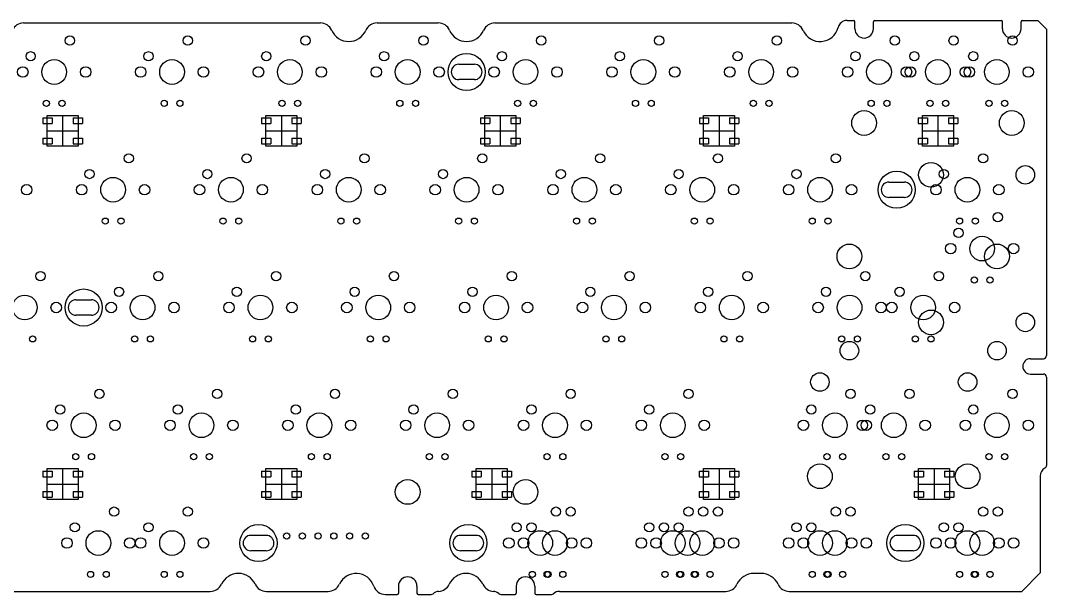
# Model space of a CAD drawing. Header units: millimetres. Extents: x 439 to 1009, y -254 to 714.
# Drawn here: x 704.2 to 870.1, y 90.5 to 183.4 of the extents above; entities that cross this region are included whole.
import ezdxf

# ---------------------------------------------------------------- set-up
doc = ezdxf.new("R2010")
doc.units = ezdxf.units.MM
doc.layers.add('face', color=50, linetype='Continuous')

msp = doc.modelspace()

# ---------------------------------------------------------------- linework, layer by layer
at = {"layer": 'face'}
for p, q in [((704.69, 182.99), (752.67, 182.99)), ((761.84, 182.99), (771.72, 182.99)), ((780.89, 182.99), (828.87, 182.99)), ((837.82, 183.39), (838.87, 183.39)), ((839.07, 182.05), (839.07, 183.19)), ((842.07, 182.05), (842.07, 183.19)), ((842.27, 183.39), (862.74, 183.39)), ((862.94, 182.05), (862.94, 183.19)), ((865.94, 182.05), (865.94, 183.19)), ((866.14, 183.39), (868.65, 183.39)), ((868.65, 183.39), (870.05, 181.99)), ((870.05, 181.99), (870.05, 129.18)), ((707.79, 167.64), (707.79, 166.74)), ((707.79, 167.64), (709.29, 167.64)), ((708.49, 168.04), (713.49, 168.04)), ((708.49, 163.04), (708.49, 168.04)), ((709.29, 167.64), (709.29, 166.74)), ((710.99, 168.04), (710.99, 163.04)), ((712.69, 167.64), (712.69, 166.74)), ((712.69, 167.64), (714.19, 167.64)), ((713.49, 168.04), (713.49, 163.04)), ((714.19, 167.64), (714.19, 166.74)), ((743.17, 167.64), (743.17, 166.74)), ((743.17, 167.64), (744.67, 167.64)), ((743.87, 168.04), (748.87, 168.04)), ((743.87, 163.04), (743.87, 168.04)), ((744.67, 167.64), (744.67, 166.74)), ((746.37, 168.04), (746.37, 163.04)), ((748.07, 167.64), (748.07, 166.74)), ((748.07, 167.64), (749.57, 167.64)), ((748.87, 168.04), (748.87, 163.04)), ((749.57, 167.64), (749.57, 166.74)), ((778.55, 167.64), (778.55, 166.74)), ((778.55, 167.64), (780.05, 167.64)), ((779.25, 168.04), (784.25, 168.04)), ((779.25, 163.04), (779.25, 168.04)), ((780.05, 167.64), (780.05, 166.74)), ((781.75, 168.04), (781.75, 163.04)), ((783.45, 167.64), (783.45, 166.74)), ((783.45, 167.64), (784.95, 167.64)), ((784.25, 168.04), (784.25, 163.04)), ((784.95, 167.64), (784.95, 166.74)), ((813.93, 167.64), (813.93, 166.74)), ((813.93, 167.64), (815.43, 167.64)), ((814.63, 168.04), (819.63, 168.04)), ((814.63, 163.04), (814.63, 168.04)), ((815.43, 167.64), (815.43, 166.74)), ((817.13, 168.04), (817.13, 163.04)), ((818.83, 167.64), (818.83, 166.74)), ((818.83, 167.64), (820.33, 167.64)), ((819.63, 168.04), (819.63, 163.04)), ((820.33, 167.64), (820.33, 166.74)), ((849.3, 167.64), (849.3, 166.74)), ((849.3, 167.64), (850.8, 167.64)), ((850, 168.04), (855, 168.04)), ((850, 163.04), (850, 168.04)), ((850.8, 167.64), (850.8, 166.74)), ((852.5, 168.04), (852.5, 163.04)), ((854.2, 167.64), (854.2, 166.74)), ((854.2, 167.64), (855.7, 167.64)), ((855, 168.04), (855, 163.04)), ((855.7, 167.64), (855.7, 166.74)), ((707.79, 166.74), (709.29, 166.74)), ((712.69, 166.74), (714.19, 166.74)), ((743.17, 166.74), (744.67, 166.74)), ((748.07, 166.74), (749.57, 166.74)), ((778.55, 166.74), (780.05, 166.74)), ((783.45, 166.74), (784.95, 166.74)), ((813.93, 166.74), (815.43, 166.74)), ((818.83, 166.74), (820.33, 166.74)), ((849.3, 166.74), (850.8, 166.74)), ((854.2, 166.74), (855.7, 166.74)), ((707.79, 164.34), (707.79, 163.44)), ((707.79, 164.34), (709.29, 164.34)), ((708.49, 165.54), (713.49, 165.54)), ((709.29, 164.34), (709.29, 163.44)), ((712.69, 164.34), (712.69, 163.44)), ((712.69, 164.34), (714.19, 164.34)), ((714.19, 164.34), (714.19, 163.44)), ((743.17, 164.34), (743.17, 163.44)), ((743.17, 164.34), (744.67, 164.34)), ((743.87, 165.54), (748.87, 165.54)), ((744.67, 164.34), (744.67, 163.44)), ((748.07, 164.34), (748.07, 163.44)), ((748.07, 164.34), (749.57, 164.34)), ((749.57, 164.34), (749.57, 163.44)), ((778.55, 164.34), (778.55, 163.44)), ((778.55, 164.34), (780.05, 164.34)), ((779.25, 165.54), (784.25, 165.54)), ((780.05, 164.34), (780.05, 163.44)), ((783.45, 164.34), (783.45, 163.44)), ((783.45, 164.34), (784.95, 164.34)), ((784.95, 164.34), (784.95, 163.44)), ((813.93, 164.34), (813.93, 163.44)), ((813.93, 164.34), (815.43, 164.34)), ((814.63, 165.54), (819.63, 165.54)), ((815.43, 164.34), (815.43, 163.44)), ((818.83, 164.34), (818.83, 163.44)), ((818.83, 164.34), (820.33, 164.34)), ((820.33, 164.34), (820.33, 163.44)), ((849.3, 164.34), (849.3, 163.44)), ((849.3, 164.34), (850.8, 164.34)), ((850, 165.54), (855, 165.54)), ((850.8, 164.34), (850.8, 163.44)), ((854.2, 164.34), (854.2, 163.44)), ((854.2, 164.34), (855.7, 164.34)), ((855.7, 164.34), (855.7, 163.44)), ((707.79, 163.44), (709.29, 163.44)), ((713.49, 163.04), (708.49, 163.04)), ((712.69, 163.44), (714.19, 163.44)), ((743.17, 163.44), (744.67, 163.44)), ((748.87, 163.04), (743.87, 163.04)), ((748.07, 163.44), (749.57, 163.44)), ((778.55, 163.44), (780.05, 163.44)), ((784.25, 163.04), (779.25, 163.04)), ((783.45, 163.44), (784.95, 163.44)), ((813.93, 163.44), (815.43, 163.44)), ((819.63, 163.04), (814.63, 163.04)), ((818.83, 163.44), (820.33, 163.44)), ((849.3, 163.44), (850.8, 163.44)), ((855, 163.04), (850, 163.04)), ((854.2, 163.44), (855.7, 163.44)), ((867.47, 128.68), (869.55, 128.68)), ((867.47, 126.19), (869.55, 126.19)), ((870.05, 125.69), (870.05, 111.42)), ((707.79, 110.49), (707.79, 109.59)), ((707.79, 110.49), (709.29, 110.49)), ((707.79, 109.59), (709.29, 109.59)), ((708.49, 110.89), (713.49, 110.89)), ((708.49, 105.89), (708.49, 110.89)), ((709.29, 110.49), (709.29, 109.59)), ((710.99, 110.89), (710.99, 105.89)), ((712.69, 110.49), (712.69, 109.59)), ((712.69, 110.49), (714.19, 110.49)), ((712.69, 109.59), (714.19, 109.59)), ((713.49, 110.89), (713.49, 105.89)), ((714.19, 110.49), (714.19, 109.59)), ((743.17, 110.49), (743.17, 109.59)), ((743.17, 110.49), (744.67, 110.49)), ((743.17, 109.59), (744.67, 109.59)), ((743.87, 110.89), (748.87, 110.89)), ((743.87, 105.89), (743.87, 110.89)), ((744.67, 110.49), (744.67, 109.59)), ((746.37, 110.89), (746.37, 105.89)), ((748.07, 110.49), (748.07, 109.59)), ((748.07, 110.49), (749.57, 110.49)), ((748.07, 109.59), (749.57, 109.59)), ((748.87, 110.89), (748.87, 105.89)), ((749.57, 110.49), (749.57, 109.59)), ((777.17, 110.49), (777.17, 109.59)), ((777.17, 110.49), (778.67, 110.49)), ((777.17, 109.59), (778.67, 109.59)), ((777.87, 110.89), (782.87, 110.89)), ((777.87, 105.89), (777.87, 110.89)), ((778.67, 110.49), (778.67, 109.59)), ((780.37, 110.89), (780.37, 105.89)), ((782.07, 110.49), (782.07, 109.59)), ((782.07, 110.49), (783.57, 110.49)), ((782.07, 109.59), (783.57, 109.59)), ((782.87, 110.89), (782.87, 105.89)), ((783.57, 110.49), (783.57, 109.59)), ((813.91, 110.49), (813.91, 109.59)), ((813.91, 110.49), (815.41, 110.49)), ((813.91, 109.59), (815.41, 109.59)), ((814.61, 110.89), (819.61, 110.89)), ((814.61, 105.89), (814.61, 110.89)), ((815.41, 110.49), (815.41, 109.59)), ((817.11, 110.89), (817.11, 105.89)), ((818.81, 110.49), (818.81, 109.59)), ((818.81, 110.49), (820.31, 110.49)), ((818.81, 109.59), (820.31, 109.59)), ((819.61, 110.89), (819.61, 105.89)), ((820.31, 110.49), (820.31, 109.59)), ((848.67, 110.49), (848.67, 109.59)), ((848.67, 110.49), (850.17, 110.49)), ((848.67, 109.59), (850.17, 109.59)), ((849.37, 110.89), (854.37, 110.89)), ((849.37, 105.89), (849.37, 110.89)), ((850.17, 110.49), (850.17, 109.59)), ((851.87, 110.89), (851.87, 105.89)), ((853.57, 110.49), (853.57, 109.59)), ((853.57, 110.49), (855.07, 110.49)), ((853.57, 109.59), (855.07, 109.59)), ((854.37, 110.89), (854.37, 105.89)), ((855.07, 110.49), (855.07, 109.59)), ((869.05, 109.69), (869.05, 94.04)), ((708.49, 108.39), (713.49, 108.39)), ((743.87, 108.39), (748.87, 108.39)), ((777.87, 108.39), (782.87, 108.39)), ((814.61, 108.39), (819.61, 108.39)), ((849.37, 108.39), (854.37, 108.39)), ((707.79, 107.19), (707.79, 106.29)), ((707.79, 107.19), (709.29, 107.19)), ((707.79, 106.29), (709.29, 106.29)), ((709.29, 107.19), (709.29, 106.29)), ((712.69, 107.19), (712.69, 106.29)), ((712.69, 107.19), (714.19, 107.19)), ((712.69, 106.29), (714.19, 106.29)), ((714.19, 107.19), (714.19, 106.29)), ((743.17, 107.19), (743.17, 106.29)), ((743.17, 107.19), (744.67, 107.19)), ((743.17, 106.29), (744.67, 106.29)), ((744.67, 107.19), (744.67, 106.29)), ((748.07, 107.19), (748.07, 106.29)), ((748.07, 107.19), (749.57, 107.19)), ((748.07, 106.29), (749.57, 106.29)), ((749.57, 107.19), (749.57, 106.29)), ((777.17, 107.19), (777.17, 106.29)), ((777.17, 107.19), (778.67, 107.19)), ((777.17, 106.29), (778.67, 106.29)), ((778.67, 107.19), (778.67, 106.29)), ((782.07, 107.19), (782.07, 106.29)), ((782.07, 107.19), (783.57, 107.19)), ((782.07, 106.29), (783.57, 106.29)), ((783.57, 107.19), (783.57, 106.29)), ((813.91, 107.19), (813.91, 106.29)), ((813.91, 107.19), (815.41, 107.19)), ((813.91, 106.29), (815.41, 106.29)), ((815.41, 107.19), (815.41, 106.29)), ((818.81, 107.19), (818.81, 106.29)), ((818.81, 107.19), (820.31, 107.19)), ((818.81, 106.29), (820.31, 106.29)), ((820.31, 107.19), (820.31, 106.29)), ((848.67, 107.19), (848.67, 106.29)), ((848.67, 107.19), (850.17, 107.19)), ((848.67, 106.29), (850.17, 106.29)), ((850.17, 107.19), (850.17, 106.29)), ((853.57, 107.19), (853.57, 106.29)), ((853.57, 107.19), (855.07, 107.19)), ((853.57, 106.29), (855.07, 106.29)), ((855.07, 107.19), (855.07, 106.29)), ((713.49, 105.89), (708.49, 105.89)), ((748.87, 105.89), (743.87, 105.89)), ((782.87, 105.89), (777.87, 105.89)), ((819.61, 105.89), (814.61, 105.89)), ((854.37, 105.89), (849.37, 105.89)), ((823.93, 93.94), (822.74, 93.94)), ((869.05, 94.04), (866.05, 91.04)), ((765.28, 91.88), (765.28, 90.74)), ((768.28, 91.88), (768.28, 90.74)), ((784.33, 91.88), (784.33, 90.74)), ((787.33, 91.88), (787.33, 90.74)), ((677.03, 91.04), (734.86, 91.04)), ((743.93, 91.04), (753.91, 91.04)), ((763.18, 90.54), (765.08, 90.54)), ((768.48, 90.54), (770.55, 90.54)), ((781.87, 90.54), (784.13, 90.54)), ((787.53, 90.54), (790.01, 90.54)), ((791.33, 91.04), (818.2, 91.04)), ((828.47, 91.04), (866.05, 91.04))]:
    msp.add_line(p, q, dxfattribs=at)
at = {"layer": 'face', "color": 1}
for p, q in [((775.05, 176.31), (777.56, 176.31)), ((777.56, 173.82), (775.05, 173.82)), ((844.58, 157.26), (847.08, 157.26)), ((847.08, 154.77), (844.58, 154.77)), ((713.14, 138.21), (715.64, 138.21)), ((715.64, 135.72), (713.14, 135.72)), ((741.41, 100.11), (743.92, 100.11)), ((775.33, 100.11), (777.83, 100.11)), ((845.99, 100.11), (848.49, 100.11)), ((743.92, 97.62), (741.41, 97.62)), ((777.83, 97.62), (775.33, 97.62)), ((848.49, 97.62), (845.99, 97.62))]:
    msp.add_line(p, q, dxfattribs=at)
at = {"layer": 'face'}
for centre, radius in [((712.17, 180.14), 0.75), ((731.22, 180.14), 0.75), ((750.27, 180.14), 0.75), ((769.32, 180.14), 0.75), ((788.37, 180.14), 0.75), ((807.42, 180.14), 0.75), ((826.47, 180.14), 0.75), ((845.52, 180.14), 0.75), ((855.04, 180.14), 0.75), ((864.57, 180.14), 0.75), ((705.82, 177.6), 0.75), ((724.87, 177.6), 0.75), ((743.92, 177.6), 0.75), ((762.97, 177.6), 0.75), ((782.02, 177.6), 0.75), ((801.07, 177.6), 0.75), ((820.12, 177.6), 0.75), ((839.17, 177.6), 0.75), ((848.69, 177.6), 0.75), ((858.22, 177.6), 0.75), ((704.55, 175.06), 0.85), ((709.63, 175.06), 2), ((714.71, 175.06), 0.85), ((723.6, 175.06), 0.85), ((728.68, 175.06), 2), ((733.76, 175.06), 0.85), ((742.65, 175.06), 0.85), ((747.73, 175.06), 2), ((752.81, 175.06), 0.85), ((761.7, 175.06), 0.85), ((766.78, 175.06), 2), ((771.86, 175.06), 0.85), ((780.75, 175.06), 0.85), ((785.83, 175.06), 2), ((790.91, 175.06), 0.85), ((799.8, 175.06), 0.85), ((804.88, 175.06), 2), ((809.96, 175.06), 0.85), ((818.85, 175.06), 0.85), ((823.93, 175.06), 2), ((829.01, 175.06), 0.85), ((837.9, 175.06), 0.85), ((842.98, 175.06), 2), ((847.42, 175.06), 0.85), ((848.06, 175.06), 0.85), ((852.5, 175.06), 2), ((856.95, 175.06), 0.85), ((857.58, 175.06), 0.85), ((862.03, 175.06), 2), ((867.11, 175.06), 0.85), ((708.36, 169.98), 0.5), ((710.9, 169.98), 0.5), ((727.41, 169.98), 0.5), ((729.95, 169.98), 0.5), ((746.46, 169.98), 0.5), ((749, 169.98), 0.5), ((765.51, 169.98), 0.5), ((768.05, 169.98), 0.5), ((784.56, 169.98), 0.5), ((787.1, 169.98), 0.5), ((803.61, 169.98), 0.5), ((806.15, 169.98), 0.5), ((822.66, 169.98), 0.5), ((825.2, 169.98), 0.5), ((841.71, 169.98), 0.5), ((844.25, 169.98), 0.5), ((851.23, 169.98), 0.5), ((853.77, 169.98), 0.5), ((860.76, 169.98), 0.5), ((863.3, 169.98), 0.5), ((840.57, 166.81), 2), ((864.44, 166.81), 2), ((721.69, 161.09), 0.75), ((740.74, 161.09), 0.75), ((759.79, 161.09), 0.75), ((778.84, 161.09), 0.75), ((797.89, 161.09), 0.75), ((816.94, 161.09), 0.75), ((835.99, 161.09), 0.75), ((859.81, 161.09), 0.75), ((715.34, 158.55), 0.75), ((734.39, 158.55), 0.75), ((753.44, 158.55), 0.75), ((772.49, 158.55), 0.75), ((791.54, 158.55), 0.75), ((810.59, 158.55), 0.75), ((829.64, 158.55), 0.75), ((851.39, 158.42), 2), ((853.46, 158.55), 0.75), ((866.63, 158.42), 1.5), ((719.15, 156.01), 2), ((738.2, 156.01), 2), ((757.25, 156.01), 2), ((776.3, 156.01), 2), ((795.35, 156.01), 2), ((814.4, 156.01), 2), ((833.45, 156.01), 2), ((857.27, 156.01), 2), ((705.18, 156.01), 0.85), ((714.07, 156.01), 0.85), ((724.23, 156.01), 0.85), ((733.12, 156.01), 0.85), ((743.28, 156.01), 0.85), ((752.17, 156.01), 0.85), ((762.33, 156.01), 0.85), ((771.22, 156.01), 0.85), ((781.38, 156.01), 0.85), ((790.27, 156.01), 0.85), ((800.43, 156.01), 0.85), ((809.32, 156.01), 0.85), ((819.48, 156.01), 0.85), ((828.37, 156.01), 0.85), ((838.53, 156.01), 0.85), ((852.19, 156.01), 0.85), ((862.35, 156.01), 0.85), ((717.88, 150.93), 0.5), ((720.42, 150.93), 0.5), ((736.93, 150.93), 0.5), ((739.47, 150.93), 0.5), ((755.98, 150.93), 0.5), ((758.52, 150.93), 0.5), ((775.03, 150.93), 0.5), ((777.57, 150.93), 0.5), ((794.08, 150.93), 0.5), ((796.62, 150.93), 0.5), ((813.13, 150.93), 0.5), ((815.67, 150.93), 0.5), ((832.18, 150.93), 0.5), ((834.72, 150.93), 0.5), ((856, 150.93), 0.5), ((858.54, 150.93), 0.5), ((862.19, 151.57), 0.75), ((855.84, 149.03), 0.75), ((859.65, 146.49), 2), ((838.19, 145.22), 2), ((854.57, 146.49), 0.85), ((862.06, 145.22), 2), ((864.73, 146.49), 0.85), ((707.41, 142.04), 0.75), ((726.46, 142.04), 0.75), ((745.51, 142.04), 0.75), ((764.56, 142.04), 0.75), ((783.61, 142.04), 0.75), ((802.66, 142.04), 0.75), ((821.71, 142.04), 0.75), ((840.76, 142.04), 0.75), ((852.66, 142.04), 0.75), ((858.38, 141.41), 0.5), ((860.92, 141.41), 0.5), ((720.11, 139.5), 0.75), ((739.16, 139.5), 0.75), ((758.21, 139.5), 0.75), ((777.26, 139.5), 0.75), ((796.31, 139.5), 0.75), ((815.36, 139.5), 0.75), ((834.41, 139.5), 0.75), ((846.31, 139.5), 0.75), ((704.87, 136.96), 2), ((709.95, 136.96), 0.85), ((718.84, 136.96), 0.85), ((723.92, 136.96), 2), ((729, 136.96), 0.85), ((737.89, 136.96), 0.85), ((742.97, 136.96), 2), ((748.05, 136.96), 0.85), ((756.94, 136.96), 0.85), ((762.02, 136.96), 2), ((767.1, 136.96), 0.85), ((775.99, 136.96), 0.85), ((781.07, 136.96), 2), ((786.15, 136.96), 0.85), ((795.04, 136.96), 0.85), ((800.12, 136.96), 2), ((805.2, 136.96), 0.85), ((814.09, 136.96), 0.85), ((819.17, 136.96), 2), ((824.25, 136.96), 0.85), ((833.14, 136.96), 0.85), ((838.22, 136.96), 2), ((843.3, 136.96), 0.85), ((845.04, 136.96), 0.85), ((850.12, 136.96), 2), ((855.2, 136.96), 0.85), ((851.39, 134.55), 2), ((866.63, 134.55), 1.5), ((706.14, 131.88), 0.5), ((722.65, 131.88), 0.5), ((725.19, 131.88), 0.5), ((741.7, 131.88), 0.5), ((744.24, 131.88), 0.5), ((760.75, 131.88), 0.5), ((763.29, 131.88), 0.5), ((779.8, 131.88), 0.5), ((782.34, 131.88), 0.5), ((798.85, 131.88), 0.5), ((801.39, 131.88), 0.5), ((817.9, 131.88), 0.5), ((820.44, 131.88), 0.5), ((836.95, 131.88), 0.5), ((838.19, 129.98), 1.5), ((839.49, 131.88), 0.5), ((848.85, 131.88), 0.5), ((851.39, 131.88), 0.5), ((862.06, 129.98), 1.5), ((833.42, 124.9), 1.5), ((857.3, 124.9), 1.5), ((716.93, 122.99), 0.75), ((735.98, 122.99), 0.75), ((755.03, 122.99), 0.75), ((774.08, 122.99), 0.75), ((793.13, 122.99), 0.75), ((812.18, 122.99), 0.75), ((838.38, 122.99), 0.75), ((847.9, 122.99), 0.75), ((864.57, 122.99), 0.75), ((710.58, 120.45), 0.75), ((729.63, 120.45), 0.75), ((748.68, 120.45), 0.75), ((767.73, 120.45), 0.75), ((786.78, 120.45), 0.75), ((805.83, 120.45), 0.75), ((832.03, 120.45), 0.75), ((841.55, 120.45), 0.75), ((858.22, 120.45), 0.75), ((714.39, 117.91), 2), ((733.44, 117.91), 2), ((752.49, 117.91), 2), ((771.54, 117.91), 2), ((790.59, 117.91), 2), ((809.64, 117.91), 2), ((835.84, 117.91), 2), ((845.36, 117.91), 2), ((862.03, 117.91), 2), ((709.31, 117.91), 0.85), ((719.47, 117.91), 0.85), ((728.36, 117.91), 0.85), ((738.52, 117.91), 0.85), ((747.41, 117.91), 0.85), ((757.57, 117.91), 0.85), ((766.46, 117.91), 0.85), ((776.62, 117.91), 0.85), ((785.51, 117.91), 0.85), ((795.67, 117.91), 0.85), ((804.56, 117.91), 0.85), ((814.72, 117.91), 0.85), ((830.76, 117.91), 0.85), ((840.28, 117.91), 0.85), ((840.92, 117.91), 0.85), ((850.44, 117.91), 0.85), ((856.95, 117.91), 0.85), ((867.11, 117.91), 0.85), ((713.12, 112.83), 0.5), ((715.66, 112.83), 0.5), ((732.17, 112.83), 0.5), ((734.71, 112.83), 0.5), ((751.22, 112.83), 0.5), ((753.76, 112.83), 0.5), ((770.27, 112.83), 0.5), ((772.81, 112.83), 0.5), ((789.32, 112.83), 0.5), ((791.86, 112.83), 0.5), ((808.37, 112.83), 0.5), ((810.91, 112.83), 0.5), ((834.57, 112.83), 0.5), ((837.11, 112.83), 0.5), ((844.09, 112.83), 0.5), ((846.63, 112.83), 0.5), ((860.76, 112.83), 0.5), ((863.3, 112.83), 0.5), ((833.42, 109.66), 2), ((857.3, 109.66), 2), ((766.78, 107.12), 2), ((785.83, 107.12), 2), ((719.31, 103.94), 0.75), ((719.31, 103.94), 0.75), ((731.22, 103.94), 0.75), ((731.22, 103.94), 0.75), ((790.75, 103.94), 0.75), ((793.13, 103.94), 0.75), ((812.18, 103.94), 0.75), ((814.56, 103.94), 0.75), ((816.94, 103.94), 0.75), ((835.99, 103.94), 0.75), ((838.38, 103.94), 0.75), ((859.81, 103.94), 0.75), ((862.19, 103.94), 0.75), ((712.96, 101.4), 0.75), ((712.96, 101.4), 0.75), ((724.87, 101.4), 0.75), ((724.87, 101.4), 0.75), ((784.4, 101.4), 0.75), ((786.78, 101.4), 0.75), ((805.83, 101.4), 0.75), ((808.21, 101.4), 0.75), ((810.59, 101.4), 0.75), ((829.64, 101.4), 0.75), ((832.03, 101.4), 0.75), ((853.46, 101.4), 0.75), ((855.84, 101.4), 0.75), ((711.69, 98.86), 0.85), ((711.69, 98.86), 0.85), ((716.77, 98.86), 2), ((721.85, 98.86), 0.85), ((721.85, 98.86), 0.85), ((723.6, 98.86), 0.85), ((723.6, 98.86), 0.85), ((728.68, 98.86), 2), ((733.76, 98.86), 0.85), ((733.76, 98.86), 0.85), ((783.13, 98.86), 0.85), ((785.51, 98.86), 0.85), ((788.21, 98.86), 2), ((790.59, 98.86), 2), ((793.29, 98.86), 0.85), ((795.67, 98.86), 0.85), ((804.56, 98.86), 0.85), ((806.94, 98.86), 0.85), ((809.64, 98.86), 2), ((812.02, 98.86), 2), ((814.4, 98.86), 2), ((817.1, 98.86), 0.85), ((819.48, 98.86), 0.85), ((828.37, 98.86), 0.85), ((830.76, 98.86), 0.85), ((833.45, 98.86), 2), ((835.84, 98.86), 2), ((838.53, 98.86), 0.85), ((840.92, 98.86), 0.85), ((852.19, 98.86), 0.85), ((854.57, 98.86), 0.85), ((857.27, 98.86), 2), ((859.65, 98.86), 2), ((862.35, 98.86), 0.85), ((864.73, 98.86), 0.85), ((715.5, 93.78), 0.5), ((718.04, 93.78), 0.5), ((727.41, 93.78), 0.5), ((729.95, 93.78), 0.5), ((786.94, 93.78), 0.5), ((789.32, 93.78), 0.5), ((789.48, 93.78), 0.5), ((791.86, 93.78), 0.5), ((808.37, 93.78), 0.5), ((810.75, 93.78), 0.5), ((810.91, 93.78), 0.5), ((813.13, 93.78), 0.5), ((813.29, 93.78), 0.5), ((815.67, 93.78), 0.5), ((832.18, 93.78), 0.5), ((834.57, 93.78), 0.5), ((834.72, 93.78), 0.5), ((837.11, 93.78), 0.5), ((856, 93.78), 0.5), ((858.38, 93.78), 0.5), ((858.54, 93.78), 0.5), ((860.92, 93.78), 0.5)]:
    msp.add_circle(centre, radius, dxfattribs=at)
at = {"layer": 'face', "color": 1}
for centre in [(776.3, 175.06), (845.83, 156.01), (714.39, 136.96), (742.66, 98.86), (776.58, 98.86), (847.24, 98.86)]:
    msp.add_circle(centre, 3, dxfattribs=at)
at = {"layer": 'face', "color": 2, "linetype": 'Continuous'}
for centre in [(747.22, 100), (749.76, 100), (752.3, 100), (754.84, 100), (757.38, 100), (759.92, 100)]:
    msp.add_circle(centre, 0.5, dxfattribs=at)
at = {"layer": 'face'}
for centre, radius, start, end in [((704.69, 180.99), 2, 90, 156.4218), ((752.67, 180.99), 2, 23.5782, 90), ((761.84, 180.99), 2, 90, 156.4218), ((771.72, 180.99), 2, 23.5782, 90), ((780.89, 180.99), 2, 90, 156.4218), ((828.87, 180.99), 2, 23.5782, 90), ((837.82, 181.89), 1.5, 90, 165.851), ((838.87, 183.19), 0.2, 0, 90), ((842.27, 183.19), 0.2, 90, 180), ((862.74, 183.19), 0.2, 0, 90), ((866.14, 183.19), 0.2, 90, 180), ((757.25, 182.99), 3, 203.5782, 336.4218), ((776.3, 182.99), 3, 203.5782, 336.4218), ((833.45, 182.99), 3, 203.5782, 345.851), ((840.57, 182.05), 1.5, 180, 0), ((864.44, 182.05), 1.5, 180, 0), ((867.47, 127.44), 1.24, 90, 270), ((869.55, 129.18), 0.5, 270, 0), ((869.55, 125.69), 0.5, 0, 90), ((869.55, 111.42), 0.5, 300, 0), ((870.55, 109.69), 1.5, 120, 180), ((739.4, 90.94), 3, 24.8346, 155.1654), ((758.45, 90.94), 3, 18.6629, 155.1654), ((766.78, 91.88), 1.5, 0, 180), ((776.21, 90.94), 3, 24.7625, 155.2375), ((785.83, 91.88), 1.5, 0, 180), ((822.74, 90.94), 3, 90, 155.1654), ((823.93, 90.94), 3, 24.8346, 90), ((734.86, 93.04), 2, 270, 335.1654), ((743.93, 93.04), 2, 204.8346, 270), ((753.91, 93.04), 2, 270, 335.1654), ((763.18, 92.54), 2, 198.6629, 270), ((771.67, 93.03), 2, 273.2731, 335.2375), ((780.75, 93.03), 2, 204.7625, 266.7269), ((818.2, 93.04), 2, 270, 335.1654), ((828.47, 93.04), 2, 204.8346, 270), ((765.08, 90.74), 0.2, 270, 0), ((768.48, 90.74), 0.2, 180, 270), ((770.55, 91.04), 0.5, 270, 311.4096), ((771.87, 89.54), 1.5, 93.2731, 131.4096), ((780.55, 89.54), 1.5, 48.5904, 86.7269), ((781.87, 91.04), 0.5, 228.5904, 270), ((784.13, 90.74), 0.2, 270, 0), ((787.53, 90.74), 0.2, 180, 270), ((790.01, 91.04), 0.5, 270, 311.4096), ((791.33, 89.54), 1.5, 90, 131.4096)]:
    msp.add_arc(centre, radius, start, end, dxfattribs=at)
at = {"layer": 'face', "color": 1}
for centre, start, end in [((775.05, 175.06), 90, 270), ((777.56, 175.06), 270, 90), ((844.58, 156.01), 90, 270), ((847.08, 156.01), 270, 90), ((713.14, 136.96), 90, 270), ((715.64, 136.96), 270, 90), ((741.41, 98.86), 90, 270), ((743.92, 98.86), 270, 90), ((775.33, 98.86), 90, 270), ((777.83, 98.86), 270, 90), ((845.99, 98.86), 90, 270), ((848.49, 98.86), 270, 90)]:
    msp.add_arc(centre, 1.24, start, end, dxfattribs=at)

doc.saveas('drawing.dxf')
